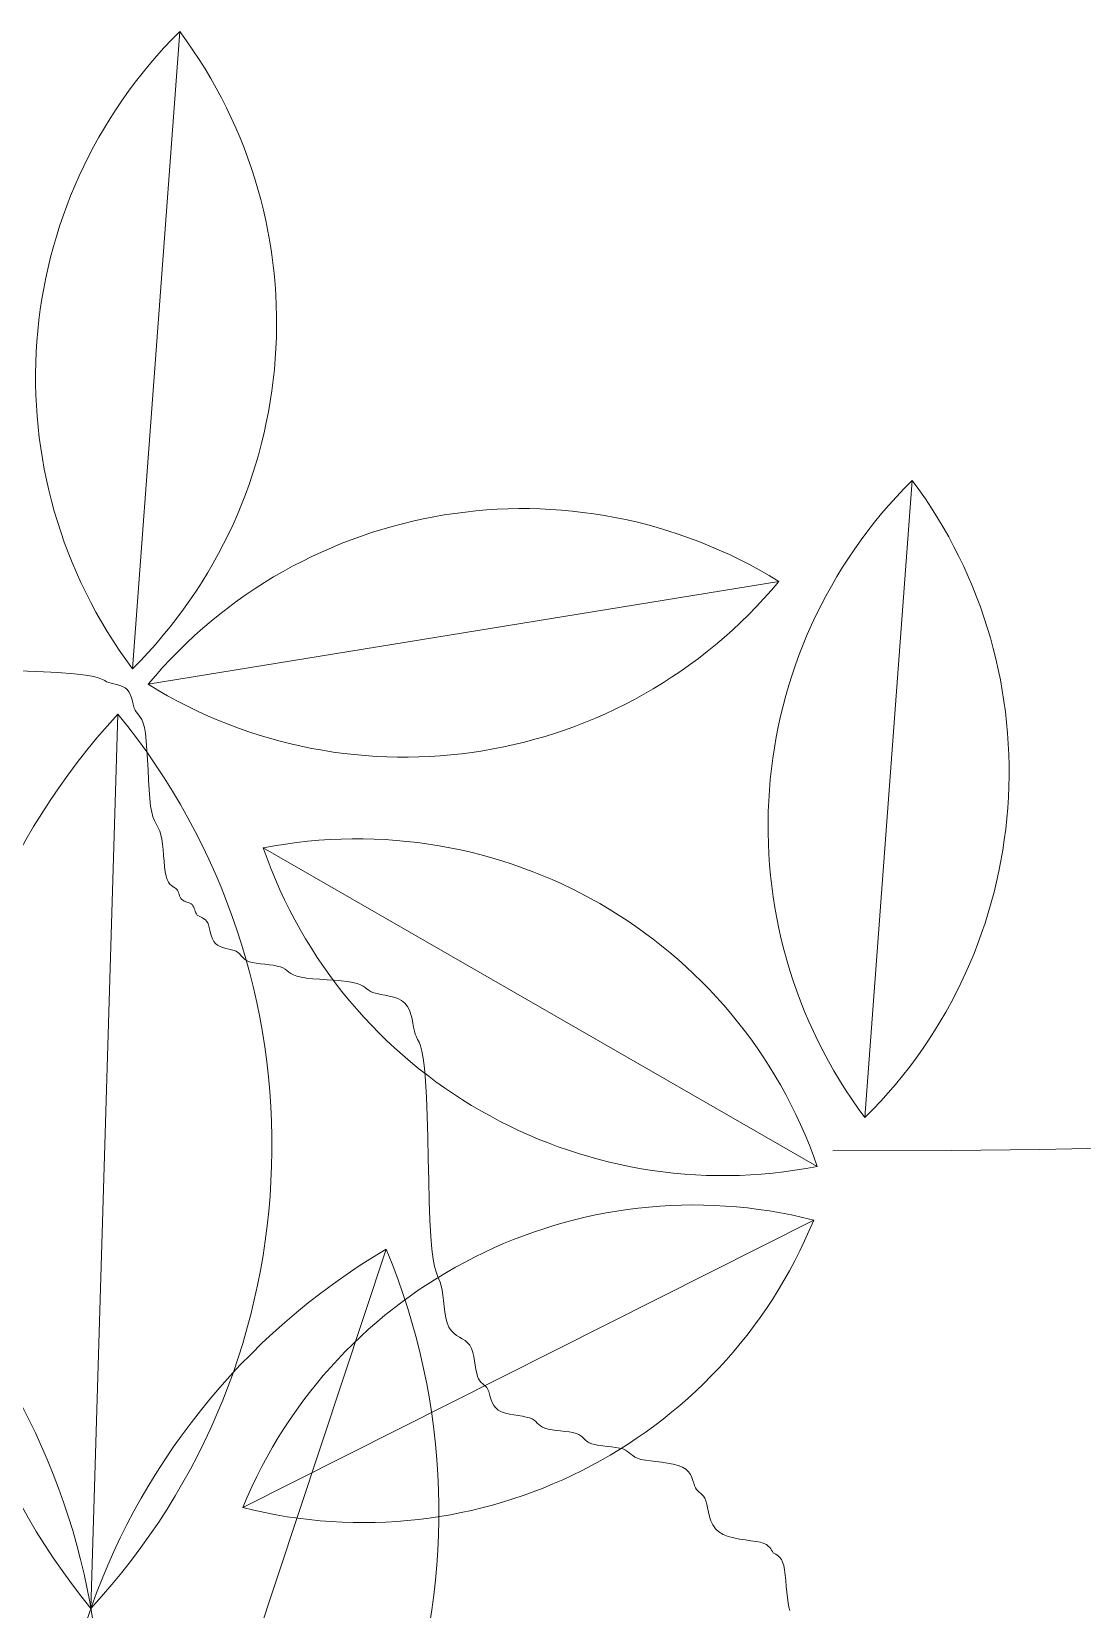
# Model space of a CAD drawing. Header units: millimetres. Extents: x 42 to 552, y 43 to 535.
# Drawn here: x 284.7396 to 284.8485, y 504.6784 to 504.842 of the extents above; entities that cross this region are included whole.
import ezdxf

# ---------------------------------------------------------------- set-up
doc = ezdxf.new("R2010")
doc.units = ezdxf.units.MM
doc.header["$LTSCALE"] = 0.75
doc.header["$MEASUREMENT"] = 0
doc.layers.add('Gramado', color=9, linetype='Continuous', lineweight=0)

# ---------------------------------------------------------------- blocks, each defined once
blk = doc.blocks.new('arbusto8vista')
for p, q in [((-0.3376266709379649, 0.6997587182445386), (-0.3278285350816077, 0.831941469196039)), ((-0.7054600458012317, 0.6066531934451689), (-0.6956619099448744, 0.7388359443966834)), ((-0.334398460435068, 0.6965325612917468), (-0.203582276158329, 0.7178728763466182)), ((-0.363156805814981, 0.6993995562400244), (-0.35753459579999, 0.699221025419078)), ((-0.35753459579999, 0.699221025419078), (-0.3530925244326681, 0.6989962866209254)), ((-0.3530925244326681, 0.6989962866209254), (-0.3497412668044717, 0.698733741295996)), ((-0.3497412668044717, 0.698733741295996), (-0.34731058020256, 0.6984459916198631)), ((-0.34731058020256, 0.6984459916198631), (-0.3456302219141776, 0.6981456397681427)), ((-0.3456302219141776, 0.6981456397681427), (-0.3445299492264269, 0.6978452879164223)), ((-0.3445299492264269, 0.6978452879164223), (-0.343839519426524, 0.6975575382402894)), ((-0.343839519426524, 0.6975575382402894), (-0.3433886898015999, 0.6972949929153458)), ((-0.3433886898015999, 0.6972949929153458), (-0.343007217638899, 0.6970702541172074)), ((-0.343007217638899, 0.6970702541172074), (-0.3425574375631015, 0.6968906731657825)), ((-0.3425574375631015, 0.6968906731657825), (-0.342031993549341, 0.6967425979583624)), ((-0.342031993549341, 0.6967425979583624), (-0.3414561069102717, 0.6966071255365449)), ((-0.3414561069102717, 0.6966071255365449), (-0.3408549989585197, 0.6964653529419422)), ((-0.3408549989585197, 0.6964653529419422), (-0.3402538910067676, 0.6962983772161522)), ((-0.3402538910067676, 0.6962983772161522), (-0.3396780043676983, 0.6960872954008153)), ((-0.3396780043676983, 0.6960872954008153), (-0.3391525603539378, 0.6958132045375152)), ((-0.3391525603539378, 0.6958132045375152), (-0.3387027802781404, 0.695457201667864)), ((-0.3387027802781404, 0.695457201667864), (-0.3383465292750714, 0.6950077349500674)), ((-0.3383465292750714, 0.6950077349500674), (-0.3380722477676841, 0.6944826570087059)), ((-0.3380722477676841, 0.6944826570087059), (-0.3378610200009859, 0.6939071715849963)), ((-0.3378610200009859, 0.6939071715849963), (-0.3376939302200128, 0.6933064824200841)), ((-0.3376939302200128, 0.6933064824200841), (-0.337552062669829, 0.6927057932551861)), ((-0.337552062669829, 0.6927057932551861), (-0.3374165015954134, 0.6921303078314622)), ((-0.3374165015954134, 0.6921303078314622), (-0.3372683312418587, 0.691605229890115)), ((-0.3372683312418587, 0.691605229890115), (-0.3370886358541441, 0.6911557631723184)), ((-0.3370886358541441, 0.6911557631723184), (-0.3368637540027066, 0.6907934593165379)), ((-0.3368637540027066, 0.6907934593165379), (-0.3366010415594474, 0.6904752615503185)), ((-0.3366010415594474, 0.6904752615503185), (-0.3363131087216118, 0.6901444609985106)), ((-0.3363131087216118, 0.6901444609985106), (-0.3360125656865307, 0.6897443487859078)), ((-0.3360125656865307, 0.6897443487859078), (-0.3357120226514212, 0.6892182160373466)), ((-0.3357120226514212, 0.6892182160373466), (-0.335424089813614, 0.6885093538776772)), ((-0.335424089813614, 0.6885093538776772), (-0.3351613773703264, 0.6875610534317076)), ((-0.3351613773703264, 0.6875610534317076), (-0.3349364955188889, 0.686316605824274)), ((-0.3349364955188889, 0.686316605824274), (-0.3347578510574749, 0.6847434559942513)), ((-0.3347578510574749, 0.6847434559942513), (-0.3346170371878827, 0.6829056641367401)), ((-0.3346170371878827, 0.6829056641367401), (-0.3345014437128384, 0.6808914442609222)), ((-0.3345014437128384, 0.6808914442609222), (-0.334398460435068, 0.6787890103759366)), ((-0.334398460435068, 0.6787890103759366), (-0.3342954771573261, 0.6766865764909511)), ((-0.3342954771573261, 0.6766865764909511), (-0.3341798836822818, 0.6746723566151331)), ((-0.3341798836822818, 0.6746723566151331), (-0.3340390698126896, 0.6728345647576219)), ((-0.3340390698126896, 0.6728345647576219), (-0.3338604253512756, 0.6712614149275993)), ((-0.3338604253512756, 0.6712614149275993), (-0.3336355434998381, 0.6700148669575583)), ((-0.3336355434998381, 0.6700148669575583), (-0.3333728310565505, 0.6690518639733938)), ((-0.3333728310565505, 0.6690518639733938), (-0.3330848982187433, 0.668303094924326)), ((-0.3330848982187433, 0.668303094924326), (-0.3327843551836338, 0.6676992487596038)), ((-0.3327843551836338, 0.6676992487596038), (-0.3324838121485527, 0.6671710144284333)), ((-0.3324838121485527, 0.6671710144284333), (-0.3321958793107171, 0.6666490808800631)), ((-0.3321958793107171, 0.6666490808800631), (-0.3319331668674579, 0.6660641370637137)), ((-0.3319331668674579, 0.6660641370637137), (-0.3317082850160205, 0.6653468719286195)), ((-0.3317082850160205, 0.6653468719286195), (-0.3315296404780952, 0.6644479276145319)), ((-0.3315296404780952, 0.6644479276145319), (-0.3313888260729243, 0.6633977590233116)), ((-0.7153385814718831, 0.5965231012155954), (-0.8302468909115532, 0.6625864309612695)), ((-0.3313888260729243, 0.6633977590233116), (-0.3312732311442232, 0.6622467742473361)), ((-0.3312732311442232, 0.6622467742473361), (-0.3311702450356222, 0.6610453813789832)), ((-0.3311702450356222, 0.6610453813789832), (-0.3310672570908366, 0.6598439885106302)), ((-0.3310672570908366, 0.6598439885106302), (-0.3309516566534683, 0.6586930037346406)), ((-0.3309516566534683, 0.6586930037346406), (-0.330810833067261, 0.6576428351434345)), ((-0.330810833067261, 0.6576428351434345), (-0.3306321756758166, 0.6567438908293468)), ((-0.3306321756758166, 0.6567438908293468), (-0.330407277451485, 0.6560329266803819)), ((-0.330407277451485, 0.6560329266803819), (-0.3301445458809837, 0.6554920897669376)), ((-0.3301445458809837, 0.6554920897669376), (-0.3298565920797216, 0.6550898749550385)), ((-0.3298565920797216, 0.6550898749550385), (-0.3295560271630791, 0.6547947771106948)), ((-0.3295560271630791, 0.6547947771106948), (-0.3292554622464365, 0.654575291099917)), ((-0.3292554622464365, 0.654575291099917), (-0.3289675084451744, 0.6543999117887012)), ((-0.3289675084451744, 0.6543999117887012), (-0.3287047768746731, 0.6542371340430861)), ((-0.3287047768746731, 0.6542371340430861), (-0.3284798786503416, 0.6540554527290539)), ((-0.3284798786503416, 0.6540554527290539), (-0.3283012212589256, 0.6538307139309154)), ((-0.3283012212589256, 0.6538307139309154), (-0.3281603976726899, 0.653568168605986)), ((-0.3281603976726899, 0.653568168605986), (-0.32804479723535, 0.6532804189298531)), ((-0.32804479723535, 0.6532804189298531), (-0.327941809290536, 0.6529800670781185)), ((-0.327941809290536, 0.6529800670781185), (-0.3278388231819349, 0.6526797152263981)), ((-0.3278388231819349, 0.6526797152263981), (-0.3277232282532339, 0.6523919655502652)), ((-0.3277232282532339, 0.6523919655502652), (-0.3275824138480914, 0.6521294202253358)), ((-0.3275824138480914, 0.6521294202253358), (-0.3274037693101661, 0.6519046814271974)), ((-0.3274037693101661, 0.6519046814271974), (-0.3271788874587287, 0.6517261506570691)), ((-0.3271788874587287, 0.6517261506570691), (-0.326916175015441, 0.6515854267187393)), ((-0.326916175015441, 0.6515854267187393), (-0.3266282421776339, 0.651469907741614)), ((-0.3266282421776339, 0.651469907741614), (-0.3263276991425244, 0.651366991855113)), ((-0.3263276991425244, 0.651366991855113), (-0.3260271561074433, 0.651264077188614)), ((-0.3260271561074433, 0.651264077188614), (-0.3257392232696077, 0.6511485618715369)), ((-0.3257392232696077, 0.6511485618715369), (-0.3254765108263484, 0.6510078440333018)), ((-0.3254765108263484, 0.6510078440333018), (-0.325251628974911, 0.6508293218033145)), ((-0.325251628974911, 0.6508293218033145), (-0.3250729844369573, 0.6506045938836564)), ((-0.3250729844369573, 0.6506045938836564), (-0.3249321700318148, 0.6503420612672386)), ((-0.3249321700318148, 0.6503420612672386), (-0.3248165751031138, 0.6500543255196476)), ((-0.3248165751031138, 0.6500543255196476), (-0.3247135889945127, 0.64975398820647)), ((-0.3247135889945127, 0.64975398820647), (-0.3246106010497272, 0.6494536508932924)), ((-0.3246106010497272, 0.6494536508932924), (-0.3244950006123588, 0.6491659151457014)), ((-0.3244950006123588, 0.6491659151457014), (-0.3243541770261515, 0.6489033825292836)), ((-0.3243541770261515, 0.6489033825292836), (-0.3241755196347071, 0.6486786546096397)), ((-0.3241755196347071, 0.6486786546096397), (-0.3239506214103756, 0.6484990821983416)), ((-0.3239506214103756, 0.6484990821983416), (-0.3236878898398743, 0.6483510130910162)), ((-0.3236878898398743, 0.6483510130910162), (-0.3233999360386122, 0.648215544329247)), ((-0.3233999360386122, 0.648215544329247), (-0.3230993711219696, 0.6480737729546604)), ((-0.3230993711219696, 0.6480737729546604), (-0.3227988062053271, 0.6479067960088685)), ((-0.3227988062053271, 0.6479067960088685), (-0.322510852404065, 0.6476957105334549)), ((-0.322510852404065, 0.6476957105334549), (-0.3222481208335637, 0.6474216135700601)), ((-0.3222481208335637, 0.6474216135700601), (-0.3220232226092321, 0.6470656021602963)), ((-0.3220232226092321, 0.6470656021602963), (-0.3218435143680267, 0.6466161245640052)), ((-0.3218435143680267, 0.6466161245640052), (-0.3216953348334073, 0.6460910339141321)), ((-0.3216953348334073, 0.6460910339141321), (-0.3215597682503528, 0.6455155345618664)), ((-0.3215597682503528, 0.6455155345618664), (-0.321417898863956, 0.6449148308584256)), ((-0.321417898863956, 0.6449148308584256), (-0.3212508109191958, 0.6443141271549706)), ((-0.3212508109191958, 0.6443141271549706), (-0.3210395886611366, 0.6437386278027191)), ((-0.3210395886611366, 0.6437386278027191), (-0.3207653163348141, 0.643213537152846)), ((-0.3207653163348141, 0.643213537152846), (-0.3204090781852358, 0.6427640595565549)), ((-0.3204090781852358, 0.6427640595565549), (-0.3199593144823609, 0.6424080480959447)), ((-0.3199593144823609, 0.6424080480959447), (-0.319433889595814, 0.6421339507767101)), ((-0.319433889595814, 0.6421339507767101), (-0.3188580239201713, 0.64192286433547)), ((-0.3188580239201713, 0.64192286433547), (-0.3182569378499807, 0.6417558855088004)), ((-0.3182569378499807, 0.6417558855088004), (-0.3176558517797901, 0.6416141110333342)), ((-0.3176558517797901, 0.6416141110333342), (-0.3170799861041189, 0.641478637645676)), ((-0.3170799861041189, 0.641478637645676), (-0.3165545612176004, 0.6413305620824161)), ((-0.3165545612176004, 0.6413305620824161), (-0.3161047975147255, 0.641150981080159)), ((-0.3161047975147255, 0.641150981080159), (-0.3157464575890856, 0.6409262422820063)), ((-0.3157464575890856, 0.6409262422820063), (-0.3154574728303601, 0.6406636969570769)), ((-0.3154574728303601, 0.6406636969570769), (-0.3152063168272718, 0.640375947280944)), ((-0.3152063168272718, 0.640375947280944), (-0.3149614631684869, 0.6400755954292237)), ((-0.3149614631684869, 0.6400755954292237), (-0.3146913854426998, 0.639775243577489)), ((-0.3146913854426998, 0.639775243577489), (-0.3143645572386617, 0.6394874939013704)), ((-0.3143645572386617, 0.6394874939013704), (-0.3139494521450388, 0.6392249485764268)), ((-0.3139494521450388, 0.6392249485764268), (-0.3134145437505254, 0.6390002097782883)), ((-0.3134145437505254, 0.6390002097782883), (-0.3127398654504248, 0.63882167900816)), ((-0.3127398654504248, 0.63882167900816), (-0.311951689866163, 0.6386809550698445)), ((-0.311951689866163, 0.6386809550698445), (-0.3110878494258031, 0.6385654360927191)), ((-0.3110878494258031, 0.6385654360927191), (-0.3101861765574085, 0.638462520206204)), ((-0.3101861765574085, 0.638462520206204), (-0.3092845036890424, 0.6383596055397049)), ((-0.3092845036890424, 0.6383596055397049), (-0.3084206632486826, 0.6382440902226421)), ((-0.3084206632486826, 0.6382440902226421), (-0.3076324876644208, 0.6381033723843927)), ((-0.3076324876644208, 0.6381033723843927), (-0.3069578093643202, 0.6379248501544055)), ((-0.3069578093643202, 0.6379248501544055), (-0.3064197482674729, 0.6377001222347474)), ((-0.3064197482674729, 0.6377001222347474), (-0.3059825742574844, 0.6374375896183437)), ((-0.3059825742574844, 0.6374375896183437), (-0.3055958447090461, 0.6371498538707527)), ((-0.3055958447090461, 0.6371498538707527), (-0.3052091169967923, 0.6368495165575752)), ((-0.3052091169967923, 0.6368495165575752), (-0.3047719484954428, 0.6365491792443976)), ((-0.3047719484954428, 0.6365491792443976), (-0.3042338965796887, 0.6362614434968066)), ((-0.3042338965796887, 0.6362614434968066), (-0.3035445186241645, 0.6359989108803887)), ((-0.3035445186241645, 0.6359989108803887), (-0.3026533720035616, 0.6357741829607306)), ((-0.3026533720035616, 0.6357741829607306), (-0.3015289300005577, 0.6355956607307434)), ((-0.3015289300005577, 0.6355956607307434), (-0.3002153295297774, 0.6354549428925083)), ((-0.3002153295297774, 0.6354549428925083), (-0.2987756234137748, 0.6353394275754312)), ((-0.2987756234137748, 0.6353394275754312), (-0.2972728644751896, 0.6352365129089321)), ((-0.2972728644751896, 0.6352365129089321), (-0.2957701055366044, 0.635133597022417)), ((-0.2957701055366044, 0.635133597022417), (-0.2943303994206303, 0.6350180780453059)), ((-0.2943303994206303, 0.6350180780453059), (-0.2930167989498216, 0.6348773541069761)), ((-0.2930167989498216, 0.6348773541069761), (-0.2918923569468177, 0.6346988233368478)), ((-0.2918923569468177, 0.6346988233368478), (-0.2910012104027544, 0.6344740845387093)), ((-0.2910012104027544, 0.6344740845387093), (-0.2903118329827805, 0.6342115392137657)), ((-0.2903118329827805, 0.6342115392137657), (-0.2897737825206832, 0.633923789537647)), ((-0.2897737825206832, 0.633923789537647), (-0.2893366168501643, 0.6336234376859124)), ((-0.2893366168501643, 0.6336234376859124), (-0.2889498938049826, 0.6333230858341921)), ((-0.2889498938049826, 0.6333230858341921), (-0.2885631712188399, 0.6330353361580592)), ((-0.2885631712188399, 0.6330353361580592), (-0.2881260069254949, 0.6327727908331298)), ((-0.2881260069254949, 0.6327727908331298), (-0.2875879587586496, 0.6325480520349913)), ((-0.2875879587586496, 0.6325480520349913), (-0.2869132968314148, 0.6323674209022698)), ((-0.2869132968314148, 0.6323674209022698), (-0.286125140374395, 0.6322119944257452)), ((-0.286125140374395, 0.6322119944257452), (-0.2852613208974901, 0.6320565685592214)), ((-0.2852613208974901, 0.6320565685592214), (-0.284359669910657, 0.6318759392565312)), ((-0.284359669910657, 0.6318759392565312), (-0.2834580189237954, 0.6316449024714643)), ((-0.2834580189237954, 0.6316449024714643), (-0.2825941994468906, 0.6313382541578392)), ((-0.2825941994468906, 0.6313382541578392), (-0.2818060429898708, 0.6309307902694741)), ((-0.2818060429898708, 0.6309307902694741), (-0.2811313810626359, 0.6303973067601731)), ((-0.2811313810626359, 0.6303973067601731), (-0.2805975364479139, 0.6297231012442239)), ((-0.2805975364479139, 0.6297231012442239), (-0.2801897970193465, 0.6289354779779472)), ((-0.2801897970193465, 0.6289354779779472), (-0.2798829419232902, 0.6280722428780905)), ((-0.2798829419232902, 0.6280722428780905), (-0.2796517503061864, 0.6271712018614721)), ((-0.2796517503061864, 0.6271712018614721), (-0.2794710013143629, 0.6262701608448396)), ((-0.2794710013143629, 0.6262701608448396), (-0.2793154740942896, 0.6254069257449828)), ((-0.2793154740942896, 0.6254069257449828), (-0.2791599477923228, 0.6246193024787061)), ((-0.2791599477923228, 0.6246193024787061), (-0.2789792015548471, 0.6239450969627711)), ((-0.2789792015548471, 0.6239450969627711), (-0.2787543197034097, 0.6233969111186042)), ((-0.2787543197034097, 0.6233969111186042), (-0.278491607260122, 0.6228865308862055)), ((-0.278491607260122, 0.6228865308862055), (-0.2782036744223149, 0.62230053821024)), ((-0.2782036744223149, 0.62230053821024), (-0.2779031313872053, 0.6215255150353585)), ((-0.2779031313872053, 0.6215255150353585), (-0.2776025883520958, 0.6204480433061974)), ((-0.2776025883520958, 0.6204480433061974), (-0.2773146555142887, 0.6189547049674218)), ((-0.2773146555142887, 0.6189547049674218), (-0.2770519430710294, 0.6169320819636823)), ((-0.2770519430710294, 0.6169320819636823), (-0.276827061219592, 0.6142667562396156)), ((-0.276827061219592, 0.6142667562396156), (-0.2766484166816383, 0.6108957177814176)), ((-0.2766484166816383, 0.6108957177814176), (-0.2765076022764958, 0.60695758874148)), ((-0.2765076022764958, 0.60695758874148), (-0.2763920073477948, 0.602641399313697)), ((-0.2763920073477948, 0.602641399313697), (-0.2762890212391937, 0.5981361796920055)), ((-0.6875995749850574, 0.5998201419748455), (-0.7121103709689862, 0.5997492581684014)), ((-0.6691670864319406, 0.600013891045748), (-0.6875995749850574, 0.5998201419748455)), ((-0.6559301634980272, 0.6003021518585712), (-0.6691670864319406, 0.600013891045748)), ((-0.2762890212391937, 0.5981361796920055), (-0.2761860332943797, 0.593630960070314)), ((-0.2761860332943797, 0.593630960070314), (-0.2760704328570398, 0.589314770642531)), ((-0.2760704328570398, 0.589314770642531), (-0.2759296092708325, 0.5853766416025934)), ((-0.7160918697617831, 0.5854038769786882), (-0.8344608113252434, 0.5257626430166766)), ((-0.2759296092708325, 0.5853766416025934), (-0.2757509518793881, 0.5820056031443954)), ((-0.2757509518793881, 0.5820056031443954), (-0.2755260536550566, 0.5793392272390321)), ((-0.2755260536550566, 0.5793392272390321), (-0.2752633220845553, 0.5773092529661881)), ((-0.2752633220845553, 0.5773092529661881), (-0.2749753682832932, 0.5757959611827204)), ((-0.2749753682832932, 0.5757959611827204), (-0.2746748033666506, 0.5746796327454717)), ((-0.2746748033666506, 0.5746796327454717), (-0.2743742384500081, 0.5738405485112992)), ((-0.2743742384500081, 0.5738405485112992), (-0.274086284648746, 0.5731589893370597)), ((-0.274086284648746, 0.5731589893370597), (-0.2738235530782447, 0.5725152360796102)), ((-0.2738235530782447, 0.5725152360796102), (-0.2735986548539131, 0.5717895695957793)), ((-0.2735986548539131, 0.5717895695957793), (-0.2734189466127077, 0.5708906252816917)), ((-0.2734189466127077, 0.5708906252816917), (-0.2732707670780883, 0.5698404566904713)), ((-0.2732707670780883, 0.5698404566904713), (-0.2731352004950338, 0.5686894719144959)), ((-0.2731352004950338, 0.5686894719144959), (-0.272993331108637, 0.567488079046143)), ((-0.272993331108637, 0.567488079046143), (-0.2728262431638768, 0.56628668617779)), ((-0.2728262431638768, 0.56628668617779), (-0.2726150209058176, 0.5651357014018146)), ((-0.2726150209058176, 0.5651357014018146), (-0.2723407485794951, 0.5640855328105943)), ((-0.2723407485794951, 0.5640855328105943), (-0.2719845104299168, 0.5631865884965066)), ((-0.2719845104299168, 0.5631865884965066), (-0.2715347467270419, 0.5624735240357808)), ((-0.2715347467270419, 0.5624735240357808), (-0.271009321840495, 0.5619179849399814)), ((-0.271009321840495, 0.5619179849399814), (-0.2704334561648523, 0.5614758642045388)), ((-0.2704334561648523, 0.5614758642045388), (-0.2698323700946617, 0.5611030548248834)), ((-0.2698323700946617, 0.5611030548248834), (-0.2692312840244426, 0.5607554497964031)), ((-0.2692312840244426, 0.5607554497964031), (-0.2686554183487999, 0.5603889421145425)), ((-0.2686554183487999, 0.5603889421145425), (-0.2681299934622814, 0.5599594247747177)), ((-0.2681299934622814, 0.5599594247747177), (-0.2676802297594065, 0.559422790772345)), ((-0.2676802297594065, 0.559422790772345), (-0.2673239916098282, 0.55874858525641)), ((-0.2673239916098282, 0.55874858525641), (-0.2670497192834773, 0.5579609619901191)), ((-0.2670497192834773, 0.5579609619901191), (-0.2668384970254181, 0.5570977268902766)), ((-0.2668384970254181, 0.5570977268902766), (-0.2666714090806863, 0.556196685873644)), ((-0.2666714090806863, 0.556196685873644), (-0.2665295396942611, 0.5552956448570114)), ((-0.2665295396942611, 0.5552956448570114), (-0.266393973111235, 0.5544324097571689)), ((-0.266393973111235, 0.5544324097571689), (-0.2662457935766156, 0.553644786490878)), ((-0.2662457935766156, 0.553644786490878), (-0.2660660853354102, 0.552970580974943)), ((-0.2660660853354102, 0.552970580974943), (-0.2658411871110502, 0.5524360473351635)), ((-0.2658411871110502, 0.5524360473351635), (-0.2655784555405774, 0.5520212325335336)), ((-0.2655784555405774, 0.5520212325335336), (-0.2652905017393152, 0.5516946317410714)), ((-0.2652905017393152, 0.5516946317410714), (-0.2649899368226443, 0.5514247401287662)), ((-0.2649899368226443, 0.5514247401287662), (-0.2646893719060017, 0.5511800528676787)), ((-0.2646893719060017, 0.5511800528676787), (-0.2644014181047396, 0.5509290651287841)), ((-0.2644014181047396, 0.5509290651287841), (-0.2641386865342668, 0.5506402720831289)), ((-0.2641386865342668, 0.5506402720831289), (-0.2639137883099067, 0.5502821689017026)), ((-0.2639137883099067, 0.5502821689017026), (-0.2637330291424291, 0.549832702183906)), ((-0.2637330291424291, 0.549832702183906), (-0.2635774931238188, 0.5493076242425587)), ((-0.2635774931238188, 0.5493076242425587), (-0.2634219589414215, 0.5487321388188491)), ((-0.2634219589414215, 0.5487321388188491), (-0.2632412052825828, 0.5481314496539369)), ((-0.2632412052825828, 0.5481314496539369), (-0.2630100108346483, 0.5475307604890389)), ((-0.2630100108346483, 0.5475307604890389), (-0.2627031542849352, 0.546955275065315)), ((-0.2627031542849352, 0.546955275065315), (-0.2622954143207892, 0.5464301971239678)), ((-0.2622954143207892, 0.5464301971239678), (-0.2617615696295559, 0.5459807304061712)), ((-0.2617615696295559, 0.5459807304061712), (-0.261086907702321, 0.54562472753652)), ((-0.261086907702321, 0.54562472753652), (-0.2602987512453012, 0.5453506366732199)), ((-0.2602987512453012, 0.5453506366732199), (-0.2594349317683964, 0.5451395548578688)), ((-0.2594349317683964, 0.5451395548578688), (-0.2585332807815348, 0.544972579132093)), ((-0.2585332807815348, 0.544972579132093), (-0.2576316297947017, 0.5448308065374903)), ((-0.2576316297947017, 0.5448308065374903), (-0.2567678103177968, 0.5446953341156728)), ((-0.2567678103177968, 0.5446953341156728), (-0.255979653860777, 0.5445472589082385)), ((-0.255979653860777, 0.5445472589082385), (-0.2553049919335422, 0.5443676779568136)), ((-0.2553049919335422, 0.5443676779568136), (-0.2547690455427585, 0.5441429391586752)), ((-0.2547690455427585, 0.5441429391586752), (-0.2543465936817881, 0.5438803938337458)), ((-0.2543465936817881, 0.5438803938337458), (-0.2539998048407028, 0.5435926441576129)), ((-0.2539998048407028, 0.5435926441576129), (-0.2536908475095458, 0.5432922923058925)), ((-0.2536908475095458, 0.5432922923058925), (-0.2533818901783889, 0.5429919404541579)), ((-0.2533818901783889, 0.5429919404541579), (-0.2530351013373036, 0.5427041907780392)), ((-0.2530351013373036, 0.5427041907780392), (-0.2526126494763332, 0.5424416454530956)), ((-0.2526126494763332, 0.5424416454530956), (-0.2520767030855495, 0.5422169066549571)), ((-0.2520767030855495, 0.5422169066549571), (-0.2514020411583431, 0.5420383758339966)), ((-0.2514020411583431, 0.5420383758339966), (-0.2506138847012949, 0.541897651539827)), ((-0.2506138847012949, 0.541897651539827), (-0.24975006522439, 0.541782131596861)), ((-0.24975006522439, 0.541782131596861), (-0.2488484142375569, 0.5416792138294824)), ((-0.2488484142375569, 0.5416792138294824), (-0.2479467632506953, 0.541576296062118)), ((-0.2479467632506953, 0.541576296062118), (-0.2470829437737905, 0.5414607761191377)), ((-0.2470829437737905, 0.5414607761191377), (-0.2462947873167707, 0.5413200518249823)), ((-0.2462947873167707, 0.5413200518249823), (-0.2456201253895642, 0.5411415210040218)), ((-0.2456201253895642, 0.5411415210040218), (-0.2450841789222693, 0.5409167822058691)), ((-0.2450841789222693, 0.5409167822058691), (-0.2446617265257203, 0.5406542368809397)), ((-0.2446617265257203, 0.5406542368809397), (-0.2443149362309782, 0.5403664872048068)), ((-0.2443149362309782, 0.5403664872048068), (-0.2440059760689905, 0.5400661353530865)), ((-0.2440059760689905, 0.5400661353530865), (-0.2436970140707899, 0.5397657835013661)), ((-0.2436970140707899, 0.5397657835013661), (-0.2433502182673806, 0.5394780338252332)), ((-0.2433502182673806, 0.5394780338252332), (-0.2429277566897952, 0.5392154885002896)), ((-0.2429277566897952, 0.5392154885002896), (-0.2423917973690095, 0.5389907497021511)), ((-0.2423917973690095, 0.5389907497021511), (-0.2417171190688805, 0.5388122188811906)), ((-0.2417171190688805, 0.5388122188811906), (-0.2409289434846187, 0.5386714945870352)), ((-0.2409289434846187, 0.5386714945870352), (-0.2400651030442589, 0.5385559746440549)), ((-0.2400651030442589, 0.5385559746440549), (-0.2391634301758927, 0.5384530568766905)), ((-0.2391634301758927, 0.5384530568766905), (-0.2382617573074981, 0.538350139109312)), ((-0.2382617573074981, 0.538350139109312), (-0.2373979168671383, 0.5382346191663316)), ((-0.2373979168671383, 0.5382346191663316), (-0.2366097412829049, 0.5380938948721763)), ((-0.2366097412829049, 0.5380938948721763), (-0.2359350629827759, 0.5379153640512158)), ((-0.2359350629827759, 0.5379153640512158), (-0.2353980528122008, 0.5376906252530773)), ((-0.2353980528122008, 0.5376906252530773), (-0.2349682352862033, 0.5374280799281337)), ((-0.2349682352862033, 0.5374280799281337), (-0.2346014733371078, 0.537140330252015)), ((-0.2346014733371078, 0.537140330252015), (-0.2342536298972959, 0.5368399784002804)), ((-0.2342536298972959, 0.5368399784002804), (-0.2338805678991491, 0.53653962654856)), ((-0.2338805678991491, 0.53653962654856), (-0.2334381502750489, 0.5362518768724271)), ((-0.2334381502750489, 0.5362518768724271), (-0.2328822399573482, 0.5359893315474977)), ((-0.2328822399573482, 0.5359893315474977), (-0.2321686998784003, 0.5357645927493451)), ((-0.2321686998784003, 0.5357645927493451), (-0.2312691560997564, 0.5355850117979344)), ((-0.2312691560997564, 0.5355850117979344), (-0.2302182871994489, 0.5354369365905001)), ((-0.2302182871994489, 0.5354369365905001), (-0.2290665348847085, 0.5353014641686826)), ((-0.2290665348847085, 0.5353014641686826), (-0.2278643408627659, 0.5351596915740799)), ((-0.2278643408627659, 0.5351596915740799), (-0.2266621468408232, 0.5349927158483041)), ((-0.2266621468408232, 0.5349927158483041), (-0.2255103945261112, 0.534781634032953)), ((-0.2255103945261112, 0.534781634032953), (-0.2244595256258037, 0.5345075431696529)), ((-0.2244595256258037, 0.5345075431696529), (-0.2235599818471599, 0.5341515403000017)), ((-0.2235599818471599, 0.5341515403000017), (-0.2228485435442735, 0.5337020735822051)), ((-0.2228485435442735, 0.5337020735822051), (-0.2223073456589475, 0.5331769956408579)), ((-0.2223073456589475, 0.5331769956408579), (-0.2219048617798762, 0.532601510217134)), ((-0.2219048617798762, 0.532601510217134), (-0.2216095654957542, 0.532000821052236)), ((-0.2216095654957542, 0.532000821052236), (-0.2213899303953326, 0.5314001318873238)), ((-0.2213899303953326, 0.5314001318873238), (-0.2212144300672492, 0.5308246464636142)), ((-0.2212144300672492, 0.5308246464636142), (-0.2210515381002267, 0.5302995685222527)), ((-0.2210515381002267, 0.5302995685222527), (-0.2208697280829597, 0.5298501018044703)), ((-0.2208697280829597, 0.5298501018044703), (-0.2206448298586281, 0.529491998623044)), ((-0.2206448298586281, 0.529491998623044), (-0.2203820982881268, 0.5292032055773888)), ((-0.2203820982881268, 0.5292032055773888), (-0.2200941444868647, 0.5289522178384942)), ((-0.2200941444868647, 0.5289522178384942), (-0.2197935795702222, 0.5287075305773925)), ((-0.2197935795702222, 0.5287075305773925), (-0.2194930146535796, 0.5284376389651015)), ((-0.2194930146535796, 0.5284376389651015), (-0.2192050608523175, 0.5281110381726393)), ((-0.2192050608523175, 0.5281110381726393), (-0.2189423292818162, 0.5276962233710094)), ((-0.2189423292818162, 0.5276962233710094), (-0.2187174310574846, 0.5271616897312299)), ((-0.2187174310574846, 0.5271616897312299), (-0.2185356210402176, 0.5264874842152949)), ((-0.2185356210402176, 0.5264874842152949), (-0.2183727290731952, 0.525699860949004)), ((-0.2183727290731952, 0.525699860949004), (-0.2181972287451117, 0.5248366258491615)), ((-0.2181972287451117, 0.5248366258491615), (-0.2179775936446617, 0.5239355848325289)), ((-0.2179775936446617, 0.5239355848325289), (-0.2176822973605681, 0.5230345438158963)), ((-0.2176822973605681, 0.5230345438158963), (-0.2172798134814968, 0.5221713087160538)), ((-0.2172798134814968, 0.5221713087160538), (-0.2167386155961708, 0.5213836854497629)), ((-0.2167386155961708, 0.5213836854497629), (-0.2160271772932845, 0.5207094799338279)), ((-0.2160271772932845, 0.5207094799338279), (-0.2151276335146406, 0.5201759964245269)), ((-0.2151276335146406, 0.5201759964245269), (-0.2140767646143331, 0.5197685325361476)), ((-0.2140767646143331, 0.5197685325361476), (-0.2129250122996211, 0.5194618842225225)), ((-0.2129250122996211, 0.5194618842225225), (-0.2117228182776785, 0.5192308474374698)), ((-0.2117228182776785, 0.5192308474374698), (-0.2105206242557358, 0.5190502181347654)), ((-0.2105206242557358, 0.5190502181347654), (-0.2093688719409954, 0.5188947922682559)), ((-0.2093688719409954, 0.5188947922682559), (-0.2083180030406879, 0.5187393657917312)), ((-0.2083180030406879, 0.5187393657917312), (-0.2074184592620441, 0.5185587346590097)), ((-0.2074184592620441, 0.5185587346590097), (-0.2067070209591577, 0.5183339958608713)), ((-0.2067070209591577, 0.5183339958608713), (-0.2061658230738317, 0.5180714505359276)), ((-0.2061658230738317, 0.5180714505359276), (-0.2057633391947604, 0.517783700859809)), ((-0.2057633391947604, 0.517783700859809), (-0.2054680429106668, 0.5174833490080744)), ((-0.2054680429106668, 0.5174833490080744), (-0.2052484078102168, 0.517182997156354)), ((-0.2052484078102168, 0.517182997156354), (-0.2050729074821334, 0.5168952474802211)), ((-0.2050729074821334, 0.5168952474802211), (-0.2049100155151109, 0.5166327021552917)), ((-0.2049100155151109, 0.5166327021552917), (-0.2047282054978439, 0.516407963357139)), ((-0.2047282054978439, 0.516407963357139), (-0.2045033072735123, 0.5162262820431209)), ((-0.2045033072735123, 0.5162262820431209), (-0.204240575703011, 0.5160635042975059)), ((-0.204240575703011, 0.5160635042975059), (-0.2039526219017489, 0.5158881249862901)), ((-0.2039526219017489, 0.5158881249862901), (-0.2036520569851064, 0.5156686389755123)), ((-0.2036520569851064, 0.5156686389755123), (-0.2033514920684638, 0.5153735411311544)), ((-0.2033514920684638, 0.5153735411311544), (-0.2030635382672017, 0.5149713263192552)), ((-0.2030635382672017, 0.5149713263192552), (-0.2028008066967004, 0.5144304894058251)), ((-0.2028008066967004, 0.5144304894058251), (-0.2025759084723688, 0.5137195252568603)), ((-0.2025759084723688, 0.5137195252568603), (-0.2023972510809529, 0.5128205809427726)), ((-0.2023972510809529, 0.5128205809427726), (-0.2022564274947172, 0.5117704123515523)), ((-0.2022564274947172, 0.5117704123515523), (-0.2021408270573772, 0.5106194275755769)), ((-0.2021408270573772, 0.5106194275755769), (-0.2020378391125632, 0.5094180347072239)), ((-0.2020378391125632, 0.5094180347072239), (-0.2019348530039906, 0.5082166418388709)), ((-0.2019348530039906, 0.5082166418388709), (-0.2018192580752611, 0.5070656570628955)), ((-0.2018192580752611, 0.5070656570628955), (-0.2016784436701187, 0.5060154884716752)), ((-0.2016784436701187, 0.5060154884716752), (-0.2014997991321934, 0.5051165441575876)), ((-0.2014997991321934, 0.5051165441575876), (-0.201274917280756, 0.5044055800086227))]:
    blk.add_line(p, q)
for centre, start, end in [((-0.256702030421593, 0.760214646709116), 134.7592252412499, 216.7621042314078), ((-0.4087531755979512, 0.7714855407314474), 314.7592252412522, 36.76210423141007), ((-0.6245354052848597, 0.6671091219097605), 134.7592252412499, 216.7621042314078), ((-0.7765865504612179, 0.6783800159321061), 314.7592252412522, 36.76210423141007), ((-0.2567163789933886, 0.6319631339123077), 58.2637265119799, 140.2666055021372), ((-0.28126435759998, 0.7824423037260715), 238.2637265119818, 320.2666055021395), ((-0.8107893918434002, 0.563464675230108), 19.10301190869404, 101.1058908988521), ((-0.7347960805399794, 0.6956448569467995), 199.1030119086925, 281.1058908988504), ((-0.7409733855120635, 0.4875027692056335), 75.74021332550129, 157.7430923156595), ((-0.8095792955750198, 0.6236637507897171), 255.7402133254995, 337.7430923156566)]:
    blk.add_arc(centre, 0.1010134482592243, start, end)
blk = doc.blocks.new('arbusto7vista')
for p, q in [((-0.4366321856655304, 0.7914119196475156), (-0.442236835807762, 0.605933018413694)), ((-0.3810045409790916, 0.680447189712666), (-0.4394167996755982, 0.5043170022373289))]:
    blk.add_line(p, q)
for centre, start, end in [((-0.3327553898390647, 0.6954489263735724), 137.2677700299597, 219.2706490201171), ((-0.5461136316342277, 0.7018960116876798), 317.2677700299574, 39.27064902011477), ((-0.3830323367404276, 0.6602235778670291), 160.525592060156, 242.5284710503145), ((-0.5815982700813151, 0.5818981390401206), 340.5255920601539, 62.52847105031081), ((-0.3089085090658727, 0.558785992235272), 120.6508448383217, 202.6537238284791), ((-0.5115128315888455, 0.6259781997147513), 300.6508448383195, 22.65372382847625)]:
    blk.add_arc(centre, 0.141418827562914, start, end)

msp = doc.modelspace()

# ---------------------------------------------------------------- block references
at = {"layer": 'Gramado', "xscale": 0.5, "yscale": 0.5, "zscale": 0.5}
for name, p in [('arbusto8vista', (284.9188298108784, 504.4260773757332)), ('arbusto8vista', (285.1786968494112, 504.4260773757332)), ('arbusto7vista', (284.9668234563735, 504.375539400316))]:
    msp.add_blockref(name, p, dxfattribs=at)

doc.saveas('drawing.dxf')
